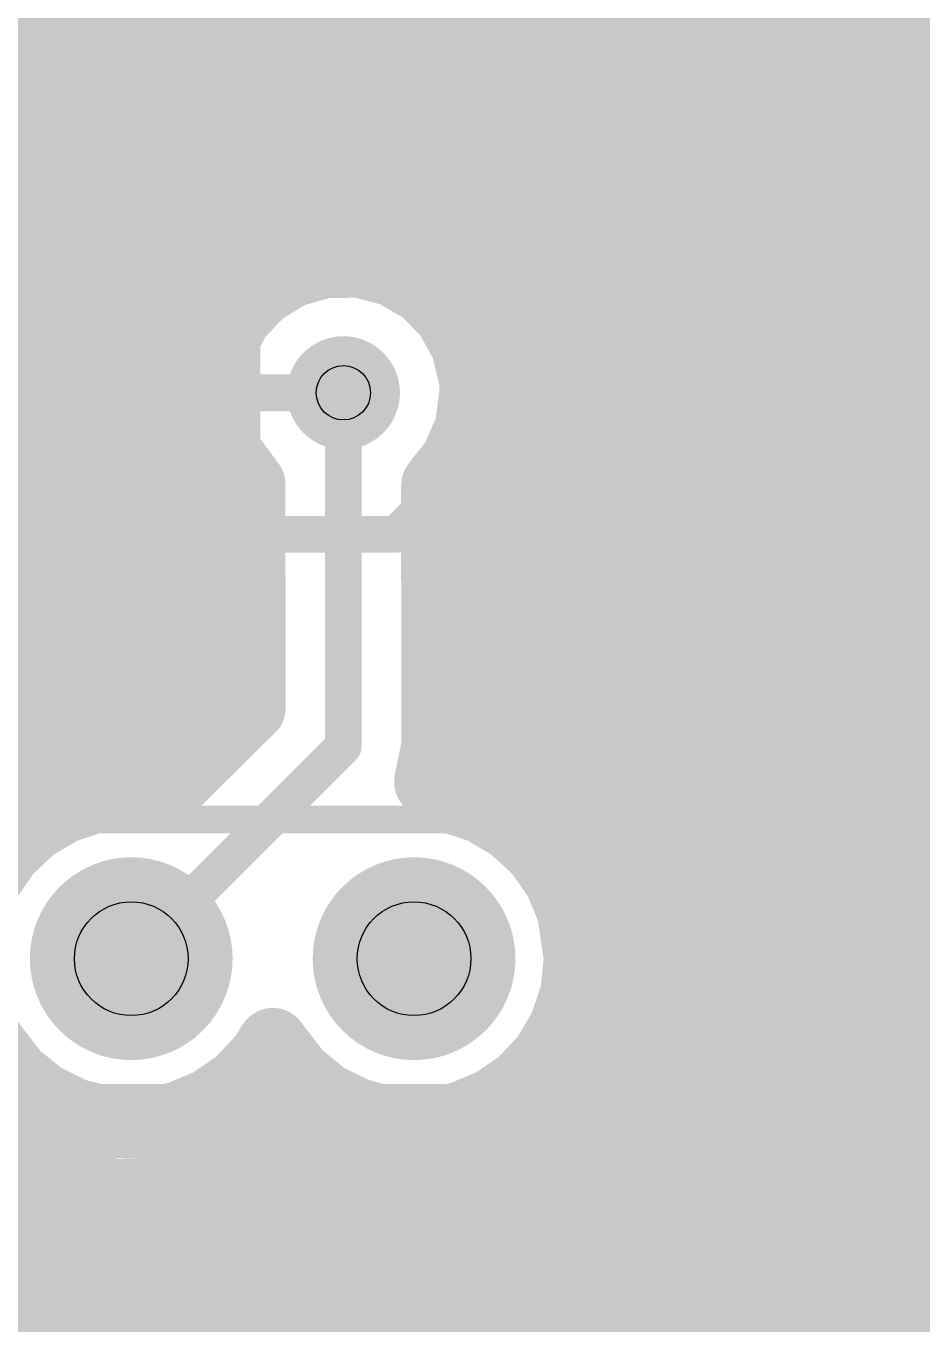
# Model space of a CAD drawing. Extents: x 0 to 1.75, y 0 to 1.35.
# Drawn here: x 1.0128 to 1.3296, y 0.4209 to 0.8797 of the extents above; entities that cross this region are included whole.
import ezdxf

# ---------------------------------------------------------------- set-up
doc = ezdxf.new("R2010")
doc.units = 0
for name, color, linetype in [('Bottom', 6, 'CONTINUOUS'), ('Bottom_Mask', 10, 'CONTINUOUS'), ('Drill_Bottom', 8, 'CONTINUOUS'), ('Drill_Top', 7, 'CONTINUOUS'), ('Top', 5, 'CONTINUOUS'), ('Top_Mask', 3, 'CONTINUOUS'), ('Top_Paste', 4, 'CONTINUOUS'), ('Top_Silk', 2, 'CONTINUOUS')]:
    doc.layers.add(name, color=color, linetype=linetype)

msp = doc.modelspace()

# ---------------------------------------------------------------- linework, layer by layer
at = {"layer": 'Bottom', "linetype": 'CONTINUOUS'}
for points, const_width in [([(0.065, 0.8896), (1.685, 0.8896)], 0.025), ([(0.065, 0.8647), (1.685, 0.8647)], 0.025), ([(0.065, 0.8399), (1.685, 0.8399)], 0.025), ([(0.065, 0.815), (1.685, 0.815)], 0.025), ([(1.1064, 0.7926), (1.1184, 0.796)], 0.025), ([(1.1184, 0.796), (1.1309, 0.7961)], 0.025), ([(1.1309, 0.7961), (1.1429, 0.7929)], 0.025), ([(1.0958, 0.7862), (1.1064, 0.7926)], 0.025), ([(1.1429, 0.7929), (1.1537, 0.7866)], 0.025), ([(0.065, 0.7901), (1.0989, 0.7901)], 0.025), ([(1.0872, 0.7771), (1.0958, 0.7862)], 0.025), ([(1.1511, 0.7901), (1.685, 0.7901)], 0.025), ([(1.1537, 0.7866), (1.1624, 0.7777)], 0.025), ([(1.0814, 0.7661), (1.0872, 0.7771)], 0.025), ([(1.1624, 0.7777), (1.1684, 0.7668)], 0.025), ([(0.065, 0.7653), (1.0786, 0.7653)], 0.025), ([(1.0787, 0.7539), (1.0814, 0.7661)], 0.025), ([(1.1684, 0.7668), (1.1713, 0.7547)], 0.025), ([(1.1714, 0.7653), (1.685, 0.7653)], 0.025), ([(1.0793, 0.7415), (1.0787, 0.7539)], 0.025), ([(1.1713, 0.7547), (1.1715, 0.75)], 0.025), ([(1.1715, 0.75), (1.1698, 0.7376)], 0.025), ([(0.065, 0.7404), (1.077, 0.7404)], 0.025), ([(1.0832, 0.7296), (1.0793, 0.7415)], 0.025), ([(1.125, 0.75), (1.125, 0.625)], 0.013), ([(1.173, 0.7404), (1.685, 0.7404)], 0.025), ([(1.1698, 0.7376), (1.1649, 0.7262)], 0.025), ([(1.092, 0.7176), (1.0832, 0.7296)], 0.025), ([(1.1649, 0.7262), (1.1579, 0.7173)], 0.025), ([(1.0921, 0.6388), (1.092, 0.7176)], 0.025), ([(1.1579, 0.7173), (1.158, 0.625)], 0.025), ([(0.065, 0.7155), (1.0895, 0.7155)], 0.025), ([(1.1605, 0.7155), (1.685, 0.7155)], 0.025), ([(0.065, 0.6906), (1.0895, 0.6906)], 0.025), ([(1.1605, 0.6906), (1.685, 0.6906)], 0.025), ([(0.065, 0.6658), (1.0895, 0.6658)], 0.025), ([(1.1605, 0.6658), (1.685, 0.6658)], 0.025), ([(0.065, 0.6409), (1.0895, 0.6409)], 0.025), ([(1.1605, 0.6409), (1.685, 0.6409)], 0.025), ([(1.0603, 0.6073), (1.0921, 0.6388)], 0.025), ([(1.158, 0.625), (1.1554, 0.6125)], 0.025), ([(1.125, 0.625), (1.05, 0.55)], 0.013), ([(0.065, 0.616), (1.0668, 0.616)], 0.025), ([(1.1554, 0.6125), (1.1564, 0.615)], 0.025), ([(1.1564, 0.615), (1.1623, 0.6071)], 0.025), ([(1.1593, 0.616), (1.685, 0.616)], 0.025), ([(1.0256, 0.6031), (1.0374, 0.607)], 0.025), ([(1.0374, 0.607), (1.0498, 0.6084)], 0.025), ([(1.0498, 0.6084), (1.0603, 0.6073)], 0.025), ([(1.1623, 0.6071), (1.1741, 0.6032)], 0.025), ([(1.0149, 0.5967), (1.0256, 0.6031)], 0.025), ([(1.1741, 0.6032), (1.1849, 0.5968)], 0.025), ([(1.0058, 0.5881), (1.0149, 0.5967)], 0.025), ([(1.1849, 0.5968), (1.194, 0.5884)], 0.025), ([(0.9937, 0.5912), (1.0063, 0.5912)], 0.025), ([(1.1937, 0.5912), (1.685, 0.5912)], 0.025), ([(1, 0.5797), (1.0058, 0.5881)], 0.025), ([(1.194, 0.5884), (1.2012, 0.5782)], 0.025), ([(1.2012, 0.5782), (1.206, 0.5666)], 0.025), ([(1.206, 0.5666), (1.2084, 0.55)], 0.025), ([(1.2086, 0.5663), (1.685, 0.5663)], 0.025), ([(1.2084, 0.55), (1.2071, 0.5376)], 0.025), ([(1.2101, 0.5414), (1.685, 0.5414)], 0.025), ([(1.2071, 0.5376), (1.2031, 0.5258)], 0.025), ([(1.2031, 0.5258), (1.1968, 0.515)], 0.025), ([(1.0088, 0.5087), (1, 0.5201)], 0.025), ([(1.1, 0.5201), (1.0968, 0.515)], 0.025), ([(1.1088, 0.5087), (1.1, 0.5201)], 0.025), ([(1.2004, 0.5166), (1.685, 0.5166)], 0.025), ([(1.0968, 0.515), (1.0883, 0.5059)], 0.025), ([(1.1968, 0.515), (1.1883, 0.5059)], 0.025), ([(1.0185, 0.5008), (1.0088, 0.5087)], 0.025), ([(1.1185, 0.5008), (1.1088, 0.5087)], 0.025), ([(1.0883, 0.5059), (1.078, 0.4988)], 0.025), ([(1.1883, 0.5059), (1.178, 0.4988)], 0.025), ([(1.0297, 0.4953), (1.0185, 0.5008)], 0.025), ([(1.078, 0.4988), (1.0665, 0.494)], 0.025), ([(1.1297, 0.4953), (1.1185, 0.5008)], 0.025), ([(1.178, 0.4988), (1.1665, 0.494)], 0.025), ([(1.0417, 0.4922), (1.0297, 0.4953)], 0.025), ([(1.0542, 0.4918), (1.0417, 0.4922)], 0.025), ([(1.0665, 0.494), (1.0542, 0.4918)], 0.025), ([(1.1417, 0.4922), (1.1297, 0.4953)], 0.025), ([(1.1542, 0.4918), (1.1417, 0.4922)], 0.025), ([(1.1665, 0.494), (1.1542, 0.4918)], 0.025), ([(0.9556, 0.4917), (1.0446, 0.4917)], 0.025), ([(1.0556, 0.4917), (1.1446, 0.4917)], 0.025), ([(1.1556, 0.4917), (1.685, 0.4917)], 0.025), ([(0.3761, 0.4668), (1.685, 0.4668)], 0.025), ([(0.3761, 0.442), (1.685, 0.442)], 0.025), ([(0.3761, 0.4171), (1.5766, 0.4171)], 0.025)]:
    msp.add_lwpolyline(points, dxfattribs=dict(at, const_width=const_width))
for points, const_width in [([(1.1121, 0.796, 1), (1.1246, 0.796, 1), (1.1121, 0.796, 1)], 0.0125), ([(1.1121, 0.796, 1), (1.1246, 0.796, 1), (1.1121, 0.796, 1)], 0.0125), ([(1.1246, 0.7961, 1), (1.1371, 0.7961, 1), (1.1246, 0.7961, 1)], 0.0125), ([(1.1246, 0.7961, 1), (1.1371, 0.7961, 1), (1.1246, 0.7961, 1)], 0.0125), ([(1.1002, 0.7926, 1), (1.1127, 0.7926, 1), (1.1002, 0.7926, 1)], 0.0125), ([(1.1002, 0.7926, 1), (1.1127, 0.7926, 1), (1.1002, 0.7926, 1)], 0.0125), ([(1.1366, 0.7929, 1), (1.1491, 0.7929, 1), (1.1366, 0.7929, 1)], 0.0125), ([(1.1366, 0.7929, 1), (1.1491, 0.7929, 1), (1.1366, 0.7929, 1)], 0.0125), ([(1.0895, 0.7862, 1), (1.102, 0.7862, 1), (1.0895, 0.7862, 1)], 0.0125), ([(1.0895, 0.7862, 1), (1.102, 0.7862, 1), (1.0895, 0.7862, 1)], 0.0125), ([(1.1474, 0.7866, 1), (1.1599, 0.7866, 1), (1.1474, 0.7866, 1)], 0.0125), ([(1.1474, 0.7866, 1), (1.1599, 0.7866, 1), (1.1474, 0.7866, 1)], 0.0125), ([(1.081, 0.7771, 1), (1.0935, 0.7771, 1), (1.081, 0.7771, 1)], 0.0125), ([(1.081, 0.7771, 1), (1.0935, 0.7771, 1), (1.081, 0.7771, 1)], 0.0125), ([(1.1561, 0.7777, 1), (1.1686, 0.7777, 1), (1.1561, 0.7777, 1)], 0.0125), ([(1.1561, 0.7777, 1), (1.1686, 0.7777, 1), (1.1561, 0.7777, 1)], 0.0125), ([(1.0751, 0.7661, 1), (1.0876, 0.7661, 1), (1.0751, 0.7661, 1)], 0.0125), ([(1.0751, 0.7661, 1), (1.0876, 0.7661, 1), (1.0751, 0.7661, 1)], 0.0125), ([(1.1621, 0.7668, 1), (1.1746, 0.7668, 1), (1.1621, 0.7668, 1)], 0.0125), ([(1.1621, 0.7668, 1), (1.1746, 0.7668, 1), (1.1621, 0.7668, 1)], 0.0125), ([(1.0724, 0.7539, 1), (1.0849, 0.7539, 1), (1.0724, 0.7539, 1)], 0.0125), ([(1.0724, 0.7539, 1), (1.0849, 0.7539, 1), (1.0724, 0.7539, 1)], 0.0125), ([(1.135, 0.75, 1), (1.115, 0.75, 1), (1.135, 0.75, 1)], 0.02), ([(1.165, 0.7547, 1), (1.1775, 0.7547, 1), (1.165, 0.7547, 1)], 0.0125), ([(1.165, 0.7547, 1), (1.1775, 0.7547, 1), (1.165, 0.7547, 1)], 0.0125), ([(1.1653, 0.75, 1), (1.1778, 0.75, 1), (1.1653, 0.75, 1)], 0.0125), ([(1.1653, 0.75, 1), (1.1778, 0.75, 1), (1.1653, 0.75, 1)], 0.0125), ([(1.073, 0.7415, 1), (1.0855, 0.7415, 1), (1.073, 0.7415, 1)], 0.0125), ([(1.073, 0.7415, 1), (1.0855, 0.7415, 1), (1.073, 0.7415, 1)], 0.0125), ([(1.1218, 0.75, 1), (1.1282, 0.75, 1), (1.1218, 0.75, 1)], 0.0065), ([(1.1636, 0.7376, 1), (1.1761, 0.7376, 1), (1.1636, 0.7376, 1)], 0.0125), ([(1.1636, 0.7376, 1), (1.1761, 0.7376, 1), (1.1636, 0.7376, 1)], 0.0125), ([(1.0769, 0.7296, 1), (1.0894, 0.7296, 1), (1.0769, 0.7296, 1)], 0.0125), ([(1.0769, 0.7296, 1), (1.0894, 0.7296, 1), (1.0769, 0.7296, 1)], 0.0125), ([(1.1587, 0.7262, 1), (1.1712, 0.7262, 1), (1.1587, 0.7262, 1)], 0.0125), ([(1.1587, 0.7262, 1), (1.1712, 0.7262, 1), (1.1587, 0.7262, 1)], 0.0125), ([(1.0858, 0.7176, 1), (1.0983, 0.7176, 1), (1.0858, 0.7176, 1)], 0.0125), ([(1.0858, 0.7176, 1), (1.0983, 0.7176, 1), (1.0858, 0.7176, 1)], 0.0125), ([(1.1517, 0.7173, 1), (1.1642, 0.7173, 1), (1.1517, 0.7173, 1)], 0.0125), ([(1.1517, 0.7173, 1), (1.1642, 0.7173, 1), (1.1517, 0.7173, 1)], 0.0125), ([(1.0859, 0.6388, 1), (1.0984, 0.6388, 1), (1.0859, 0.6388, 1)], 0.0125), ([(1.0859, 0.6388, 1), (1.0984, 0.6388, 1), (1.0859, 0.6388, 1)], 0.0125), ([(1.1517, 0.625, 1), (1.1642, 0.625, 1), (1.1517, 0.625, 1)], 0.0125), ([(1.1517, 0.625, 1), (1.1642, 0.625, 1), (1.1517, 0.625, 1)], 0.0125), ([(1.1218, 0.625, 1), (1.1282, 0.625, 1), (1.1218, 0.625, 1)], 0.0065), ([(1.1218, 0.625, 1), (1.1282, 0.625, 1), (1.1218, 0.625, 1)], 0.0065), ([(1.1492, 0.6125, 1), (1.1617, 0.6125, 1), (1.1492, 0.6125, 1)], 0.0125), ([(1.1492, 0.6125, 1), (1.1617, 0.6125, 1), (1.1492, 0.6125, 1)], 0.0125), ([(1.1501, 0.615, 1), (1.1626, 0.615, 1), (1.1501, 0.615, 1)], 0.0125), ([(1.1501, 0.615, 1), (1.1626, 0.615, 1), (1.1501, 0.615, 1)], 0.0125), ([(1.0312, 0.607, 1), (1.0437, 0.607, 1), (1.0312, 0.607, 1)], 0.0125), ([(1.0312, 0.607, 1), (1.0437, 0.607, 1), (1.0312, 0.607, 1)], 0.0125), ([(1.0436, 0.6084, 1), (1.0561, 0.6084, 1), (1.0436, 0.6084, 1)], 0.0125), ([(1.0436, 0.6084, 1), (1.0561, 0.6084, 1), (1.0436, 0.6084, 1)], 0.0125), ([(1.0541, 0.6073, 1), (1.0666, 0.6073, 1), (1.0541, 0.6073, 1)], 0.0125), ([(1.0541, 0.6073, 1), (1.0666, 0.6073, 1), (1.0541, 0.6073, 1)], 0.0125), ([(1.156, 0.6071, 1), (1.1685, 0.6071, 1), (1.156, 0.6071, 1)], 0.0125), ([(1.156, 0.6071, 1), (1.1685, 0.6071, 1), (1.156, 0.6071, 1)], 0.0125), ([(1.0194, 0.6031, 1), (1.0319, 0.6031, 1), (1.0194, 0.6031, 1)], 0.0125), ([(1.0194, 0.6031, 1), (1.0319, 0.6031, 1), (1.0194, 0.6031, 1)], 0.0125), ([(1.1679, 0.6032, 1), (1.1804, 0.6032, 1), (1.1679, 0.6032, 1)], 0.0125), ([(1.1679, 0.6032, 1), (1.1804, 0.6032, 1), (1.1679, 0.6032, 1)], 0.0125), ([(1.0087, 0.5967, 1), (1.0212, 0.5967, 1), (1.0087, 0.5967, 1)], 0.0125), ([(1.0087, 0.5967, 1), (1.0212, 0.5967, 1), (1.0087, 0.5967, 1)], 0.0125), ([(1.1786, 0.5968, 1), (1.1911, 0.5968, 1), (1.1786, 0.5968, 1)], 0.0125), ([(1.1786, 0.5968, 1), (1.1911, 0.5968, 1), (1.1786, 0.5968, 1)], 0.0125), ([(0.9995, 0.5881, 1), (1.012, 0.5881, 1), (0.9995, 0.5881, 1)], 0.0125), ([(0.9995, 0.5881, 1), (1.012, 0.5881, 1), (0.9995, 0.5881, 1)], 0.0125), ([(1.1878, 0.5884, 1), (1.2003, 0.5884, 1), (1.1878, 0.5884, 1)], 0.0125), ([(1.1878, 0.5884, 1), (1.2003, 0.5884, 1), (1.1878, 0.5884, 1)], 0.0125), ([(1.1949, 0.5782, 1), (1.2074, 0.5782, 1), (1.1949, 0.5782, 1)], 0.0125), ([(1.1949, 0.5782, 1), (1.2074, 0.5782, 1), (1.1949, 0.5782, 1)], 0.0125), ([(1.0659, 0.55, 1), (1.0341, 0.55, 1), (1.0659, 0.55, 1)], 0.0319), ([(1.1659, 0.55, 1), (1.1341, 0.55, 1), (1.1659, 0.55, 1)], 0.0319), ([(1.1997, 0.5666, 1), (1.2122, 0.5666, 1), (1.1997, 0.5666, 1)], 0.0125), ([(1.1997, 0.5666, 1), (1.2122, 0.5666, 1), (1.1997, 0.5666, 1)], 0.0125), ([(1.2021, 0.55, 1), (1.2146, 0.55, 1), (1.2021, 0.55, 1)], 0.0125), ([(1.2021, 0.55, 1), (1.2146, 0.55, 1), (1.2021, 0.55, 1)], 0.0125), ([(1.0468, 0.55, 1), (1.0532, 0.55, 1), (1.0468, 0.55, 1)], 0.0065), ([(1.2008, 0.5376, 1), (1.2133, 0.5376, 1), (1.2008, 0.5376, 1)], 0.0125), ([(1.2008, 0.5376, 1), (1.2133, 0.5376, 1), (1.2008, 0.5376, 1)], 0.0125), ([(1.1969, 0.5258, 1), (1.2094, 0.5258, 1), (1.1969, 0.5258, 1)], 0.0125), ([(1.1969, 0.5258, 1), (1.2094, 0.5258, 1), (1.1969, 0.5258, 1)], 0.0125), ([(1.0938, 0.5201, 1), (1.1063, 0.5201, 1), (1.0938, 0.5201, 1)], 0.0125), ([(1.0938, 0.5201, 1), (1.1063, 0.5201, 1), (1.0938, 0.5201, 1)], 0.0125), ([(1.0905, 0.515, 1), (1.103, 0.515, 1), (1.0905, 0.515, 1)], 0.0125), ([(1.0905, 0.515, 1), (1.103, 0.515, 1), (1.0905, 0.515, 1)], 0.0125), ([(1.1905, 0.515, 1), (1.203, 0.515, 1), (1.1905, 0.515, 1)], 0.0125), ([(1.1905, 0.515, 1), (1.203, 0.515, 1), (1.1905, 0.515, 1)], 0.0125), ([(1.0025, 0.5087, 1), (1.015, 0.5087, 1), (1.0025, 0.5087, 1)], 0.0125), ([(1.0025, 0.5087, 1), (1.015, 0.5087, 1), (1.0025, 0.5087, 1)], 0.0125), ([(1.1025, 0.5087, 1), (1.115, 0.5087, 1), (1.1025, 0.5087, 1)], 0.0125), ([(1.1025, 0.5087, 1), (1.115, 0.5087, 1), (1.1025, 0.5087, 1)], 0.0125), ([(1.082, 0.5059, 1), (1.0945, 0.5059, 1), (1.082, 0.5059, 1)], 0.0125), ([(1.082, 0.5059, 1), (1.0945, 0.5059, 1), (1.082, 0.5059, 1)], 0.0125), ([(1.182, 0.5059, 1), (1.1945, 0.5059, 1), (1.182, 0.5059, 1)], 0.0125), ([(1.182, 0.5059, 1), (1.1945, 0.5059, 1), (1.182, 0.5059, 1)], 0.0125), ([(1.0122, 0.5008, 1), (1.0247, 0.5008, 1), (1.0122, 0.5008, 1)], 0.0125), ([(1.0122, 0.5008, 1), (1.0247, 0.5008, 1), (1.0122, 0.5008, 1)], 0.0125), ([(1.0718, 0.4988, 1), (1.0843, 0.4988, 1), (1.0718, 0.4988, 1)], 0.0125), ([(1.0718, 0.4988, 1), (1.0843, 0.4988, 1), (1.0718, 0.4988, 1)], 0.0125), ([(1.1122, 0.5008, 1), (1.1247, 0.5008, 1), (1.1122, 0.5008, 1)], 0.0125), ([(1.1122, 0.5008, 1), (1.1247, 0.5008, 1), (1.1122, 0.5008, 1)], 0.0125), ([(1.1718, 0.4988, 1), (1.1843, 0.4988, 1), (1.1718, 0.4988, 1)], 0.0125), ([(1.1718, 0.4988, 1), (1.1843, 0.4988, 1), (1.1718, 0.4988, 1)], 0.0125), ([(1.0234, 0.4953, 1), (1.0359, 0.4953, 1), (1.0234, 0.4953, 1)], 0.0125), ([(1.0234, 0.4953, 1), (1.0359, 0.4953, 1), (1.0234, 0.4953, 1)], 0.0125), ([(1.0355, 0.4922, 1), (1.048, 0.4922, 1), (1.0355, 0.4922, 1)], 0.0125), ([(1.0355, 0.4922, 1), (1.048, 0.4922, 1), (1.0355, 0.4922, 1)], 0.0125), ([(1.0602, 0.494, 1), (1.0727, 0.494, 1), (1.0602, 0.494, 1)], 0.0125), ([(1.0602, 0.494, 1), (1.0727, 0.494, 1), (1.0602, 0.494, 1)], 0.0125), ([(1.1234, 0.4953, 1), (1.1359, 0.4953, 1), (1.1234, 0.4953, 1)], 0.0125), ([(1.1234, 0.4953, 1), (1.1359, 0.4953, 1), (1.1234, 0.4953, 1)], 0.0125), ([(1.1355, 0.4922, 1), (1.148, 0.4922, 1), (1.1355, 0.4922, 1)], 0.0125), ([(1.1355, 0.4922, 1), (1.148, 0.4922, 1), (1.1355, 0.4922, 1)], 0.0125), ([(1.1602, 0.494, 1), (1.1727, 0.494, 1), (1.1602, 0.494, 1)], 0.0125), ([(1.1602, 0.494, 1), (1.1727, 0.494, 1), (1.1602, 0.494, 1)], 0.0125), ([(1.048, 0.4918, 1), (1.0605, 0.4918, 1), (1.048, 0.4918, 1)], 0.0125), ([(1.048, 0.4918, 1), (1.0605, 0.4918, 1), (1.048, 0.4918, 1)], 0.0125), ([(1.148, 0.4918, 1), (1.1605, 0.4918, 1), (1.148, 0.4918, 1)], 0.0125), ([(1.148, 0.4918, 1), (1.1605, 0.4918, 1), (1.148, 0.4918, 1)], 0.0125)]:
    msp.add_lwpolyline(points, format="xyb", dxfattribs=dict(at, const_width=const_width))
at = {"layer": 'Bottom_Mask', "linetype": 'CONTINUOUS', "const_width": 0.0359}
for points in [[(1.0679, 0.55, 1), (1.0321, 0.55, 1), (1.0679, 0.55, 1)], [(1.0321, 0.55, 1), (1.0679, 0.55, 1), (1.0321, 0.55, 1)], [(1.1679, 0.55, 1), (1.1321, 0.55, 1), (1.1679, 0.55, 1)], [(1.1321, 0.55, 1), (1.1679, 0.55, 1), (1.1321, 0.55, 1)]]:
    msp.add_lwpolyline(points, format="xyb", dxfattribs=at)
at = {"layer": 'Drill_Bottom'}
for centre, radius in [((1.125, 0.75), 0.0096), ((1.05, 0.55), 0.0201), ((1.15, 0.55), 0.0201)]:
    msp.add_circle(centre, radius, dxfattribs=at)
at = {"layer": 'Drill_Top'}
for centre, radius in [((1.125, 0.75), 0.0096), ((1.05, 0.55), 0.0201), ((1.15, 0.55), 0.0201)]:
    msp.add_circle(centre, radius, dxfattribs=at)
at = {"layer": 'Top', "linetype": 'CONTINUOUS'}
for points, const_width in [([(1.1687, 0.725), (1.1687, 1)], 0.013), ([(1.0524, 0.85), (1.0524, 0.9476)], 0.026), ([(1.2398, 0.8023), (1.2398, 0.8)], 0.05), ([(1.2398, 0.8), (1.3, 0.8)], 0.05), ([(1.3, 0.8), (1.3898, 0.8)], 0.05), ([(1.3, 0.8), (1.3, 0.4562)], 0.05), ([(1, 0.8), (1.0524, 0.8)], 0.013), ([(1.0524, 0.75), (1.125, 0.75)], 0.013), ([(1.1437, 0.7), (1.1687, 0.725)], 0.013), ([(1.0524, 0.7), (1.1437, 0.7)], 0.013), ([(1.0125, 0.35), (1.1187, 0.4562)], 0.05), ([(1.1187, 0.4562), (1.3, 0.4562)], 0.05), ([(1.3, 0.4562), (1.3, 0.3625)], 0.05)]:
    msp.add_lwpolyline(points, dxfattribs=dict(at, const_width=const_width))
for points, const_width in [([(1.0459, 0.85, 1), (1.0589, 0.85, 1), (1.0459, 0.85, 1)], 0.013), ([(1.2273, 0.8023, 1), (1.2523, 0.8023, 1), (1.2273, 0.8023, 1)], 0.025), ([(1.2273, 0.8, 1), (1.2523, 0.8, 1), (1.2273, 0.8, 1)], 0.025), ([(1.2273, 0.8, 1), (1.2523, 0.8, 1), (1.2273, 0.8, 1)], 0.025), ([(1.2875, 0.8, 1), (1.3125, 0.8, 1), (1.2875, 0.8, 1)], 0.025), ([(1.2875, 0.8, 1), (1.3125, 0.8, 1), (1.2875, 0.8, 1)], 0.025), ([(1.2875, 0.8, 1), (1.3125, 0.8, 1), (1.2875, 0.8, 1)], 0.025), ([(1.0491, 0.8, 1), (1.0556, 0.8, 1), (1.0491, 0.8, 1)], 0.0065), ([(1.135, 0.75, 1), (1.115, 0.75, 1), (1.135, 0.75, 1)], 0.02), ([(1.0491, 0.75, 1), (1.0556, 0.75, 1), (1.0491, 0.75, 1)], 0.0065), ([(1.1218, 0.75, 1), (1.1282, 0.75, 1), (1.1218, 0.75, 1)], 0.0065), ([(1.1655, 0.725, 1), (1.172, 0.725, 1), (1.1655, 0.725, 1)], 0.0065), ([(1.1655, 0.725, 1), (1.172, 0.725, 1), (1.1655, 0.725, 1)], 0.0065), ([(1.0491, 0.7, 1), (1.0556, 0.7, 1), (1.0491, 0.7, 1)], 0.0065), ([(1.1405, 0.7, 1), (1.147, 0.7, 1), (1.1405, 0.7, 1)], 0.0065), ([(1.1405, 0.7, 1), (1.147, 0.7, 1), (1.1405, 0.7, 1)], 0.0065), ([(1.0659, 0.55, 1), (1.0341, 0.55, 1), (1.0659, 0.55, 1)], 0.0319), ([(1.1659, 0.55, 1), (1.1341, 0.55, 1), (1.1659, 0.55, 1)], 0.0319), ([(1.1062, 0.4562, 1), (1.1312, 0.4562, 1), (1.1062, 0.4562, 1)], 0.025), ([(1.1062, 0.4562, 1), (1.1312, 0.4562, 1), (1.1062, 0.4562, 1)], 0.025), ([(1.2875, 0.4562, 1), (1.3125, 0.4562, 1), (1.2875, 0.4562, 1)], 0.025), ([(1.2875, 0.4562, 1), (1.3125, 0.4562, 1), (1.2875, 0.4562, 1)], 0.025), ([(1.2875, 0.4562, 1), (1.3125, 0.4562, 1), (1.2875, 0.4562, 1)], 0.025)]:
    msp.add_lwpolyline(points, format="xyb", dxfattribs=dict(at, const_width=const_width))
at = {"layer": 'Top'}
for points in [[(1.013, 0.8618), (1.0917, 0.8618), (1.013, 0.8382), (1.0917, 0.8382)], [(1.2043, 0.8338), (1.2752, 0.8338), (1.2043, 0.7708), (1.2752, 0.7708)], [(1.013, 0.8118), (1.0917, 0.8118), (1.013, 0.7882), (1.0917, 0.7882)], [(1.013, 0.7618), (1.0917, 0.7618), (1.013, 0.7382), (1.0917, 0.7382)], [(1.013, 0.7118), (1.0917, 0.7118), (1.013, 0.6882), (1.0917, 0.6882)]]:
    msp.add_solid(points, dxfattribs=at)
at = {"layer": 'Top_Mask', "linetype": 'CONTINUOUS', "const_width": 0.0359}
for points in [[(1.0679, 0.55, 1), (1.0321, 0.55, 1), (1.0679, 0.55, 1)], [(1.0321, 0.55, 1), (1.0679, 0.55, 1), (1.0321, 0.55, 1)], [(1.1679, 0.55, 1), (1.1321, 0.55, 1), (1.1679, 0.55, 1)], [(1.1321, 0.55, 1), (1.1679, 0.55, 1), (1.1321, 0.55, 1)]]:
    msp.add_lwpolyline(points, format="xyb", dxfattribs=at)
at = {"layer": 'Top_Mask'}
for points in [[(1.2003, 0.948), (1.2792, 0.948), (1.2003, 0.877), (1.2792, 0.877)], [(1.009, 0.8658), (1.0957, 0.8658), (1.009, 0.8342), (1.0957, 0.8342)], [(1.2003, 0.8378), (1.2792, 0.8378), (1.2003, 0.7668), (1.2792, 0.7668)], [(1.009, 0.8158), (1.0957, 0.8158), (1.009, 0.7842), (1.0957, 0.7842)], [(1.009, 0.7658), (1.0957, 0.7658), (1.009, 0.7342), (1.0957, 0.7342)], [(1.009, 0.7158), (1.0957, 0.7158), (1.009, 0.6842), (1.0957, 0.6842)]]:
    msp.add_solid(points, dxfattribs=at)
at = {"layer": 'Top_Paste'}
for points in [[(1.017, 0.8578), (1.0877, 0.8578), (1.017, 0.8422), (1.0877, 0.8422)], [(1.2083, 0.8298), (1.2712, 0.8298), (1.2083, 0.7748), (1.2712, 0.7748)], [(1.017, 0.8078), (1.0877, 0.8078), (1.017, 0.7922), (1.0877, 0.7922)], [(1.017, 0.7578), (1.0877, 0.7578), (1.017, 0.7422), (1.0877, 0.7422)], [(1.017, 0.7078), (1.0877, 0.7078), (1.017, 0.6922), (1.0877, 0.6922)]]:
    msp.add_solid(points, dxfattribs=at)
at = {"layer": 'Top_Silk', "linetype": 'CONTINUOUS'}
for points, const_width in [([(1.2058, 0.8692, 1), (1.2108, 0.8692, 1), (1.2058, 0.8692, 1)], 0.0049), ([(1.2688, 0.8692, 1), (1.2737, 0.8692, 1), (1.2688, 0.8692, 1)], 0.0049), ([(1.2058, 0.8456, 1), (1.2108, 0.8456, 1), (1.2058, 0.8456, 1)], 0.0049), ([(1.2688, 0.8456, 1), (1.2737, 0.8456, 1), (1.2688, 0.8456, 1)], 0.0049), ([(1.2439, 0.756, 1), (1.2478, 0.756, 1), (1.2439, 0.756, 1)], 0.0039), ([(1.2607, 0.7441, 1), (1.2645, 0.7441, 1), (1.2607, 0.7441, 1)], 0.0039), ([(1.2607, 0.7047, 1), (1.2645, 0.7047, 1), (1.2607, 0.7047, 1)], 0.0039), ([(1.2344, 0.688, 1), (1.2382, 0.688, 1), (1.2344, 0.688, 1)], 0.0039), ([(1.2344, 0.6712, 1), (1.2382, 0.6712, 1), (1.2344, 0.6712, 1)], 0.0039), ([(1.2607, 0.6712, 1), (1.2645, 0.6712, 1), (1.2607, 0.6712, 1)], 0.0039), ([(1.2426, 0.4828, 1), (1.2465, 0.4828, 1), (1.2426, 0.4828, 1)], 0.0039), ([(1.3179, 0.4493, 1), (1.3217, 0.4493, 1), (1.3179, 0.4493, 1)], 0.0039), ([(1.2498, 0.4422, 1), (1.2537, 0.4422, 1), (1.2498, 0.4422, 1)], 0.0039), ([(1.3059, 0.4326, 1), (1.3098, 0.4326, 1), (1.3059, 0.4326, 1)], 0.0039), ([(1.2641, 0.4278, 1), (1.268, 0.4278, 1), (1.2641, 0.4278, 1)], 0.0039)]:
    msp.add_lwpolyline(points, format="xyb", dxfattribs=dict(at, const_width=const_width))
for points, const_width in [([(1.2083, 0.8692), (1.2083, 0.8456)], 0.0098), ([(1.2712, 0.8692), (1.2712, 0.8456)], 0.0098), ([(1.2626, 0.7441), (1.2124, 0.7441), (1.2459, 0.7202), (1.2459, 0.756)], 0.0077), ([(1.2363, 0.6712), (1.2363, 0.6927), (1.2339, 0.6999), (1.2315, 0.7023), (1.2267, 0.7047), (1.2219, 0.7047), (1.2172, 0.7023), (1.2147, 0.6999), (1.2124, 0.6927), (1.2124, 0.6712), (1.2626, 0.6712)], 0.0077), ([(1.2363, 0.688), (1.2626, 0.7047)], 0.0077), ([(0.5902, 0.5992), (1.2098, 0.5992), (1.2098, 0.5008), (0.5902, 0.5008), (0.5902, 0.5992)], 0.0098), ([(1.3079, 0.4326), (1.3079, 0.4828), (1.2839, 0.4493), (1.3198, 0.4493)], 0.0077), ([(1.2446, 0.4828), (1.2398, 0.4805), (1.235, 0.4757), (1.2326, 0.4709), (1.2302, 0.4637), (1.2302, 0.4518), (1.2326, 0.4446), (1.235, 0.4398), (1.2398, 0.435), (1.2446, 0.4326), (1.2541, 0.4326), (1.2589, 0.435), (1.2637, 0.4398), (1.2661, 0.4446), (1.2685, 0.4518), (1.2685, 0.4637), (1.2661, 0.4709), (1.2637, 0.4757), (1.2589, 0.4805), (1.2541, 0.4828), (1.2446, 0.4828)], 0.0077), ([(1.2517, 0.4422), (1.2661, 0.4278)], 0.0077)]:
    msp.add_lwpolyline(points, dxfattribs=dict(at, const_width=const_width))

doc.saveas('drawing.dxf')
